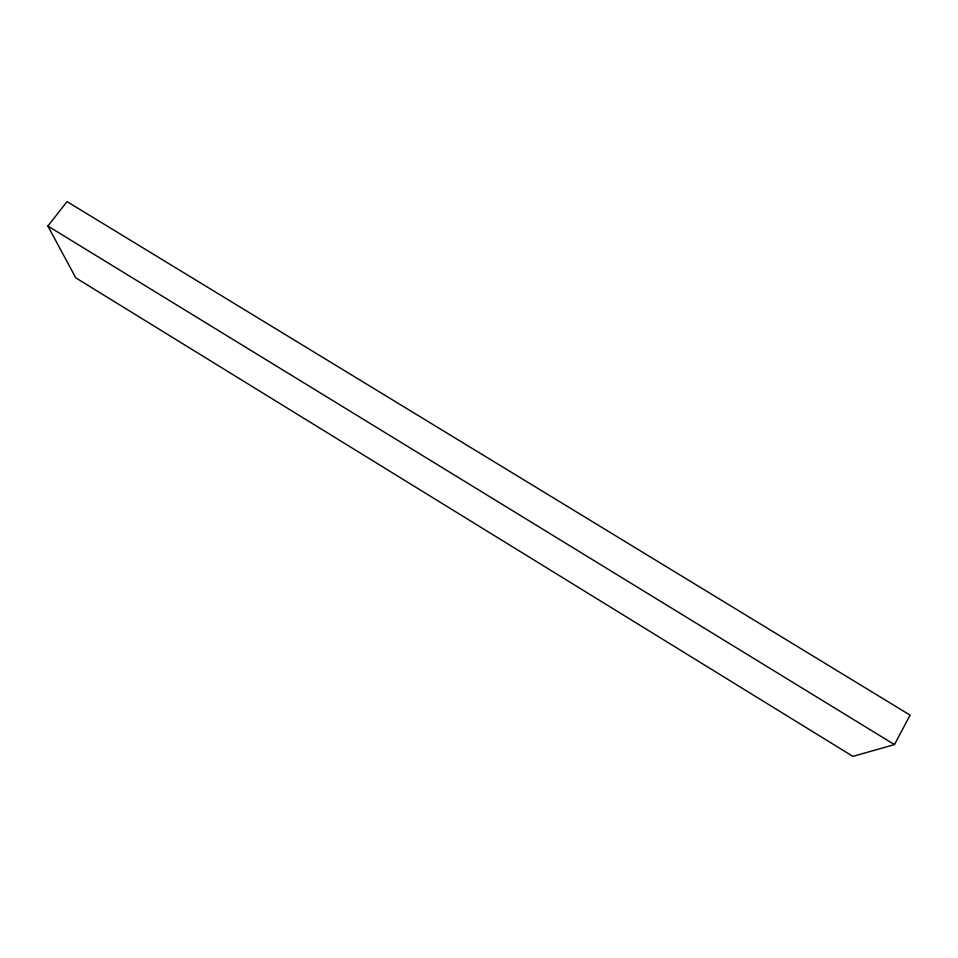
<?xml version="1.0" encoding="UTF-8"?>
<svg xmlns="http://www.w3.org/2000/svg" width="958" height="958" viewBox="0 0 958 958"><rect width="100%" height="100%" fill="white"/><g stroke="black" fill="none" stroke-linecap="round" stroke-linejoin="round"><path stroke-width="1.44" d="M894.461 744.606L910.1 715.147L67.036 201.623L47.9 226.076L75.802 277.868L852.883 756.377L894.461 744.606L47.9 226.076"/></g></svg>
